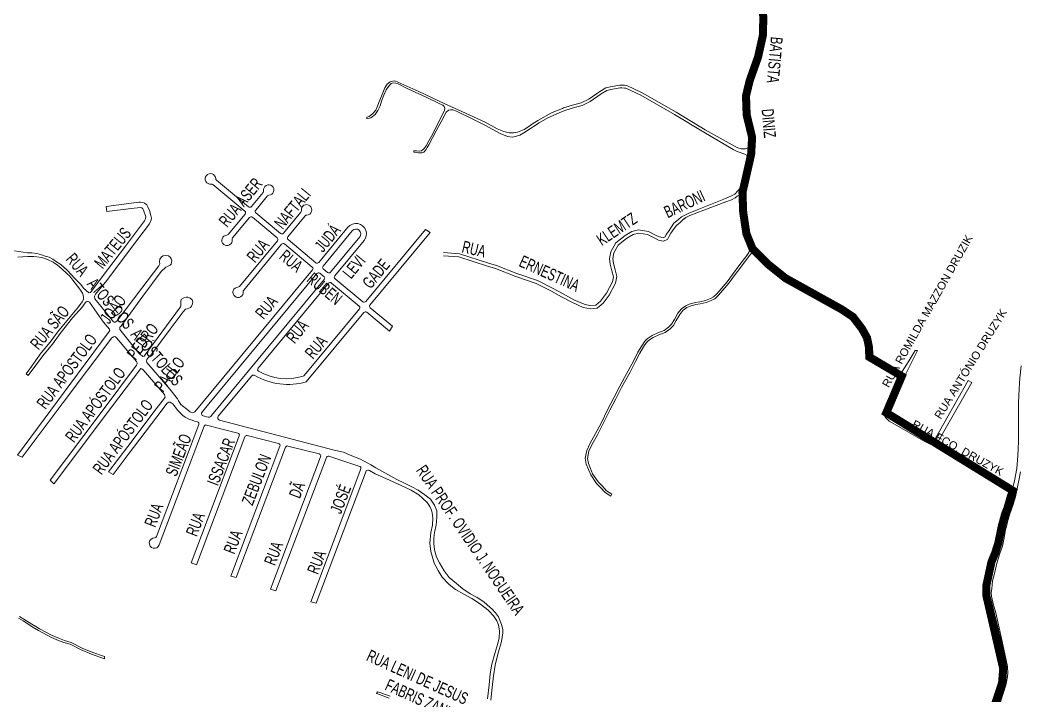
# Model space of a CAD drawing. Header units: millimetres. Extents: x 617885 to 663705, y 7172943 to 7234736.
# Drawn here: x 644247 to 645492, y 7180587 to 7181429 of the extents above; entities that cross this region are included whole.
import ezdxf

# ---------------------------------------------------------------- set-up
doc = ezdxf.new("R2010")
doc.units = ezdxf.units.MM
doc.layers.add('BAIRROS', color=12, linetype='Continuous')
doc.layers.add('TOP_VIAS 10.000', color=7, linetype='Continuous', lineweight=9)
doc.layers.add('VIAS', color=7, linetype='Continuous', lineweight=5)
doc.styles.add('LDUP', font='LDUP.SHX')

msp = doc.modelspace()

# ---------------------------------------------------------------- linework, layer by layer
at = {"layer": 'BAIRROS', "lineweight": 40, "ltscale": 0.3, "const_width": 10}
for points in [[(645451.6, 7180548.2), (645466.7, 7180591.3), (645470.1, 7180603.3), (645471.6, 7180621.1), (645467.3, 7180643.5), (645460.5, 7180671.9), (645450.7, 7180711.7), (645450.4, 7180724), (645456.9, 7180754), (645461.5, 7180765.1), (645465.4, 7180777.4), (645469.9, 7180799.1), (645473.9, 7180813.7), (645476.9, 7180821.2), (645481, 7180835.5), (645483.7, 7180842.7), (645326, 7180939.8), (645345.3, 7180985.3), (645304.7, 7181009.3), (645304.6, 7181020.7), (645302, 7181033), (645295.6, 7181044.6), (645284.4, 7181059.2), (645270.4, 7181068.5), (645200.2, 7181107.5), (645178.2, 7181125.1), (645159.3, 7181144.2), (645151.8, 7181162.7), (645147.8, 7181189.4), (645146.9, 7181214), (645157.7, 7181261.5), (645158.9, 7181282.7), (645152.1, 7181310.7), (645151.3, 7181334.2), (645155.8, 7181353), (645166.4, 7181382.9), (645172.3, 7181409.6), (645172.9, 7181432.2), (645163.4, 7181507.4)], [(645163.4, 7181507.4), (645172.9, 7181432.2), (645172.3, 7181409.6), (645166.4, 7181382.9), (645155.8, 7181353), (645151.3, 7181334.2), (645152.1, 7181310.7), (645158.9, 7181282.7), (645157.7, 7181261.5), (645146.9, 7181214), (645147.8, 7181189.4), (645151.8, 7181162.7), (645159.3, 7181144.2), (645178.2, 7181125.1), (645200.2, 7181107.5), (645270.4, 7181068.5), (645284.4, 7181059.2), (645295.6, 7181044.6), (645302, 7181033), (645304.6, 7181020.7), (645304.7, 7181009.3), (645345.3, 7180985.3), (645326, 7180939.8), (645483.7, 7180842.7), (645481, 7180835.5), (645476.9, 7180821.2), (645473.9, 7180813.7), (645469.9, 7180799.1), (645465.4, 7180777.4), (645461.5, 7180765.1), (645456.9, 7180754), (645450.4, 7180724), (645450.7, 7180711.7), (645471.6, 7180621.1), (645470.1, 7180603.3), (645451.2, 7180546.9)]]:
    msp.add_lwpolyline(points, dxfattribs=at)
at = {"layer": 'VIAS', "color": 253, "ltscale": 0.3}
for p, q in [((644624.7, 7181122.4), (644661.1, 7181166.2)), ((644670.3, 7181158.6), (644633.9, 7181114.7)), ((644630.4, 7181114.4), (644625, 7181118.9))]:
    msp.add_line(p, q, dxfattribs=at)
for points in [[(645171.4, 7181432.5), (645171.2, 7181415.4), (645170.7, 7181410.5), (645168.1, 7181399.2), (645163.9, 7181383.8), (645158.4, 7181370.2), (645154.3, 7181356.3), (645150.6, 7181342.5), (645149.2, 7181333.8), (645148.7, 7181323.8), (645149.6, 7181311.9), (645151.6, 7181302.9), (645153.7, 7181293.5), (645155.5, 7181285.6), (645156.6, 7181278.1), (645156.1, 7181273.7), (645153.8, 7181270), (645150.6, 7181268.3), (645146, 7181268.5), (645145.4, 7181268.5), (645141.1, 7181269.7), (645137.6, 7181271.2), (645100.5, 7181292), (645064.2, 7181313.9), (645021.9, 7181338), (645002.8, 7181347.2), (645000, 7181347.5), (644997.1, 7181347.7), (644994.2, 7181347.8), (644982.3, 7181345.6), (644976.8, 7181344.2), (644969.2, 7181339.9), (644955.6, 7181330.3), (644946.2, 7181325.8), (644938.1, 7181323.5), (644924.1, 7181319.4), (644922.7, 7181318.4), (644910.1, 7181313.6), (644892.3, 7181303.8), (644883, 7181297.7), (644882.2, 7181297.2), (644874.9, 7181292.3), (644866.9, 7181289.3), (644861.8, 7181288.1), (644856.3, 7181288.3), (644849.7, 7181289.8), (644841.5, 7181293.2), (644826.6, 7181301.7), (644811.8, 7181308.1), (644792.9, 7181317), (644776.3, 7181324.3), (644743.8, 7181339.7), (644714.1, 7181353), (644711.7, 7181352.8), (644708.1, 7181351.6), (644704.4, 7181349), (644701.7, 7181344.4), (644697.3, 7181334.1), (644694.3, 7181326), (644692.5, 7181321.6), (644690.2, 7181316.6), (644686.6, 7181312.3), (644682.2, 7181308.5), (644679.2, 7181307.6), (644679.4, 7181305.9), (644684.3, 7181307), (644689.4, 7181311.3), (644692.8, 7181316.1), (644695.7, 7181321.9), (644697.4, 7181327.9), (644700.4, 7181335), (644703.3, 7181341.7), (644706.2, 7181346), (644709.7, 7181349.8), (644712.4, 7181350.6), (644715.4, 7181350.2), (644718.2, 7181349.2), (644729.6, 7181343.5), (644753.8, 7181332.2), (644768.6, 7181325.3), (644773.7, 7181322.8), (644775.6, 7181321.2), (644776.4, 7181319), (644776.1, 7181316.1), (644775.6, 7181315.2), (644765.8, 7181296.4), (644761.4, 7181287), (644756.3, 7181278.2), (644753, 7181272.2), (644750.7, 7181268.8), (644747.4, 7181265.9), (644744.9, 7181265.3), (644740.9, 7181265.7), (644737.8, 7181265.8), (644737.8, 7181264.1), (644743.7, 7181263.3), (644747.7, 7181263.3), (644750.2, 7181264.3), (644752.9, 7181267.5), (644754.4, 7181270.1), (644756.4, 7181273.5), (644765.7, 7181290.6), (644772.4, 7181303.8), (644777.9, 7181313.9), (644780.8, 7181316.3), (644783.3, 7181317.1), (644786.4, 7181316.9), (644790.7, 7181315.2), (644809.6, 7181306), (644826, 7181297.9), (644845.2, 7181287.6), (644854.5, 7181283.7), (644860.5, 7181283), (644865.7, 7181284.2), (644869.8, 7181285.5), (644874.6, 7181288.3), (644882.8, 7181293.5), (644886.8, 7181296.2), (644893.9, 7181300.8), (644904.7, 7181306.9), (644918.7, 7181313.1), (644925.7, 7181316.2), (644939.1, 7181320.2), (644947.4, 7181322.5), (644957.4, 7181327.3), (644971, 7181337), (644978.1, 7181341), (644983.1, 7181342.2), (644994.5, 7181344.3), (644996.9, 7181344.2), (645000, 7181344), (645001.8, 7181343.8), (645020.3, 7181335), (645062.4, 7181310.9), (645098.8, 7181289), (645135.4, 7181267.5), (645139.5, 7181265.4), (645147.3, 7181262.6), (645149.7, 7181261.7), (645151.5, 7181260.8), (645152.6, 7181258.6), (645153, 7181255.8), (645152.9, 7181252.4), (645151.7, 7181245.7), (645149.6, 7181235.4), (645146.3, 7181224.4), (645143.9, 7181219.3), (645141.3, 7181216.1), (645137.2, 7181212), (645134.1, 7181210.2), (645129.6, 7181208), (645123.9, 7181205.7), (645115.5, 7181202.3), (645105.1, 7181198.4), (645090.7, 7181192.6), (645079.2, 7181187.7), (645070.9, 7181183.6)], [(644774.5, 7181135.2), (644793.6, 7181133.9), (644829.5, 7181122.3), (644839.2, 7181119.5), (644864.6, 7181109.4), (644890.1, 7181100.7), (644908.4, 7181091.4), (644921.6, 7181084.3), (644935.4, 7181076.9), (644948.7, 7181071), (644957.6, 7181069), (644965.9, 7181069.8), (644973.3, 7181076.2), (644980.8, 7181086.3), (644988.8, 7181101.3), (644990.5, 7181109.4), (644988.2, 7181117.6), (644986.3, 7181125.4), (644985.6, 7181131.9), (644986.8, 7181138.8), (644992.2, 7181148.6), (645002.9, 7181157.1), (645010.8, 7181161.6), (645017.8, 7181163.4), (645028.6, 7181161.6), (645038.6, 7181156.6), (645042.3, 7181154.8), (645048.3, 7181153.5), (645053.5, 7181155.4), (645055.5, 7181159.7), (645057.9, 7181163.3), (645061.7, 7181169.2), (645064.6, 7181173.1), (645069.7, 7181177.2), (645073.5, 7181180.6), (645076.2, 7181182.9), (645081.4, 7181185.2), (645098.7, 7181191.8), (645126.2, 7181202.3), (645133.2, 7181204.7), (645137.6, 7181207.4), (645140.3, 7181209.3), (645141.9, 7181210.1), (645143.3, 7181210.2), (645144.3, 7181209.1), (645144.7, 7181205.7), (645145.5, 7181193.7), (645146.6, 7181181.3), (645148.7, 7181169), (645151.3, 7181157.3), (645153.4, 7181150.8), (645155.3, 7181146.7), (645155.9, 7181144.8), (645155.8, 7181142), (645155, 7181139.1), (645152.4, 7181135.5), (645142.5, 7181122.6), (645134.3, 7181111.9), (645127.9, 7181102.7), (645122.9, 7181097.1), (645118, 7181091.1), (645114.7, 7181087.6), (645110.7, 7181084.1), (645106.9, 7181081.9), (645100.9, 7181079.6), (645093.7, 7181078), (645088.3, 7181077.1), (645080.7, 7181075), (645076.2, 7181073), (645070.8, 7181069), (645066.5, 7181063.9), (645062.1, 7181055.8), (645058.7, 7181050.2), (645055, 7181046.4), (645049.2, 7181042.3), (645041.7, 7181039.2), (645034.6, 7181035.9), (645028.2, 7181031.9), (645025.3, 7181028.8), (645021.5, 7181023.1)], [(644774.8, 7181139.2), (644794.4, 7181137.8), (644830.7, 7181126.1), (644840.5, 7181123.3), (644866, 7181113.1), (644891.7, 7181104.4), (644910.2, 7181095), (644923.5, 7181087.9), (644937.1, 7181080.5), (644950, 7181074.8), (644957.9, 7181073), (644964.2, 7181073.6), (644970.3, 7181078.9), (644977.5, 7181088.5), (644985, 7181102.7), (644986.4, 7181109.2), (644984.4, 7181116.6), (644982.3, 7181124.7), (644981.5, 7181132), (644983, 7181140.2), (644989.1, 7181151.2), (645000.7, 7181160.4), (645009.2, 7181165.3), (645017.6, 7181167.5), (645029.8, 7181165.5), (645040.4, 7181160.2), (645043.7, 7181158.6), (645048, 7181157.6), (645050.6, 7181158.6), (645052, 7181161.6), (645054.6, 7181165.5), (645058.4, 7181171.4), (645061.6, 7181175.9), (645067.1, 7181180.3), (645070.9, 7181183.6)], [(645073.8, 7181180.9), (645076.2, 7181182.9)], [(644403.3, 7181180.2), (644402.4, 7181178.6), (644378.7, 7181147.3), (644349.6, 7181109.2), (644335, 7181089.6), (644333.1, 7181089.1), (644326.5, 7181095), (644322.9, 7181099.6), (644316.2, 7181106.5), (644305.9, 7181117.4), (644298.1, 7181124.4), (644293, 7181127.7), (644288.1, 7181130.8), (644283.6, 7181133.3), (644278.8, 7181134.9), (644274.1, 7181136.5), (644268.2, 7181138.1), (644261.9, 7181138.8), (644256.6, 7181139), (644240.5, 7181141.5)], [(644793.6, 7181133.9), (644829.5, 7181122.3)], [(644794.4, 7181137.8), (644830.7, 7181126.1)], [(645130, 7181101.1), (645136.5, 7181110.3), (645144.7, 7181121), (645154.5, 7181133.8), (645156.1, 7181136.1), (645158.5, 7181139), (645159.9, 7181140.4), (645162.3, 7181138.4), (645170.1, 7181130), (645184.8, 7181117.6), (645200.3, 7181106), (645218.4, 7181095.3), (645235.8, 7181085.1), (645252.4, 7181076.2), (645262.9, 7181070.4), (645272.7, 7181065.1), (645278.7, 7181060.6), (645285.5, 7181054.6), (645290.2, 7181048.9), (645294.5, 7181042.7), (645297.5, 7181037.3), (645300.4, 7181030.2), (645301.7, 7181024.2), (645302.1, 7181013.6), (645302.4, 7181009.3), (645303.2, 7181007.3), (645304.5, 7181006.2), (645306.7, 7181005.3), (645313.6, 7181001.6), (645331.3, 7180991.1), (645339.1, 7180986), (645340.8, 7180982.7), (645340.1, 7180978.9), (645338.8, 7180974.8), (645335.3, 7180968.4), (645330.9, 7180960.8), (645326.4, 7180952.3), (645325, 7180948.8), (645324, 7180945.7), (645323.1, 7180943.4), (645322.6, 7180940.4), (645323.5, 7180936.6), (645325.6, 7180933.6), (645329.7, 7180929.4), (645336.1, 7180925.5), (645372.3, 7180904.8), (645399.4, 7180891.1), (645432.2, 7180872.4), (645460.8, 7180852.6), (645470.6, 7180847.9), (645475.3, 7180844.5), (645477.9, 7180841.6), (645480.1, 7180838.1), (645481.1, 7180836.1), (645476.9, 7180821.2), (645473.9, 7180813.7), (645469.9, 7180799.1), (645468.1, 7180790.5), (645465.4, 7180777.4), (645461.5, 7180765.1), (645456.9, 7180754), (645452.9, 7180742.2), (645451.3, 7180734.3), (645450.5, 7180729.4), (645450.2, 7180719.6), (645450.7, 7180711.7), (645451, 7180709.5)], [(644981.8, 7180943), (644989.4, 7180957.2), (644996.4, 7180971.4), (645000, 7180978), (645006.9, 7180990.5), (645013.9, 7181003.6), (645019.2, 7181013.9), (645023.8, 7181021.7), (645027.4, 7181027.1), (645029.9, 7181029.7), (645035.9, 7181033.5), (645042.7, 7181036.7), (645050.5, 7181039.9), (645056.8, 7181044.3), (645060.9, 7181048.5), (645064.4, 7181054.5), (645068.8, 7181062.3), (645072.7, 7181067), (645077.6, 7181070.7), (645081.7, 7181072.5), (645088.9, 7181074.4), (645094.2, 7181075.3), (645101.7, 7181077), (645108.1, 7181079.5), (645112.3, 7181081.8), (645116.6, 7181085.6), (645120.1, 7181089.3), (645125, 7181095.3), (645130, 7181101.1)], [(645021.5, 7181023.1), (645016.8, 7181015.2), (645011.5, 7181004.8), (645004.5, 7180991.8), (645000, 7180983.6), (644994, 7180972.7), (644986.9, 7180958.4), (644979.4, 7180944.2), (644970.4, 7180926.2), (644963.8, 7180913.8), (644957, 7180901.1), (644953, 7180892.7), (644951.1, 7180883.1), (644952.3, 7180875.9), (644955, 7180869.1), (644957.9, 7180862.4), (644965.3, 7180851.9), (644970.3, 7180846.9), (644975.9, 7180840.6), (644982.9, 7180836.1), (644984.4, 7180838.4), (644977.7, 7180842.7), (644972.2, 7180848.7), (644967.4, 7180853.6), (644960.3, 7180863.7), (644957.5, 7180870.2), (644955, 7180876.6), (644953.8, 7180883), (644955.6, 7180891.9), (644959.4, 7180899.9), (644966.2, 7180912.5), (644972.8, 7180924.9), (644981.8, 7180943)], [(645451, 7180709.5), (645452, 7180704), (645455.7, 7180689), (645460.5, 7180671.9), (645467.3, 7180643.4), (645469.8, 7180625.3), (645469.8, 7180614.4), (645467.1, 7180602.9), (645460.3, 7180580.9)]]:
    msp.add_lwpolyline(points, dxfattribs=at)
at = {"layer": 'VIAS', "color": 253, "flags": 128}
for points in [[(645432.4, 7180977.4), (645428, 7180979.9), (645385.2, 7180904.6), (645367.2, 7180914.5), (645337.9, 7180931.3), (645331.4, 7180937.6), (645330.9, 7180940.8), (645331.5, 7180943.9), (645335, 7180951.7), (645339, 7180963), (645346.6, 7180980.8), (645358.6, 7181004.9), (645365, 7181017.2), (645362, 7181017.5), (645354.4, 7181004.8), (645345.9, 7180991), (645344.2, 7180989.8), (645342, 7180989.8), (645339.7, 7180990.8), (645337.3, 7180992.1), (645306.6, 7181010.7), (645306.2, 7181018.9), (645305.3, 7181028.3), (645302, 7181037.4), (645296.3, 7181047.5), (645290.6, 7181055.1), (645283.6, 7181062.6), (645275, 7181068.7), (645267, 7181073.5), (645253.6, 7181080.5), (645233.9, 7181092), (645211.6, 7181103.9), (645194, 7181115.9), (645180.7, 7181127.7), (645170.6, 7181136), (645161.7, 7181145.9), (645157.4, 7181152), (645154.9, 7181158.3), (645153.1, 7181166.2), (645151.4, 7181176.3), (645150.2, 7181184.8), (645149.3, 7181192.6), (645148.8, 7181201.8), (645149.2, 7181207.9), (645150.2, 7181215.9), (645151.3, 7181222.4), (645154.8, 7181239.6), (645159, 7181257.5), (645160.4, 7181266.5), (645161.1, 7181273.3), (645161.3, 7181278.8), (645160.2, 7181286.4), (645158.4, 7181294.6), (645156.2, 7181303.9), (645154.3, 7181312.6), (645153.5, 7181323.8), (645153.9, 7181333.3), (645155.2, 7181341.5), (645158.9, 7181355), (645162.9, 7181368.6), (645168.4, 7181382.3), (645172.7, 7181398.2), (645173.8, 7181404.6), (645174.2, 7181407.7), (645174.9, 7181416.2), (645175.1, 7181423.2), (645175, 7181428.1), (645174.4, 7181438.6)], [(644351.5, 7181052.7), (644340.6, 7181068)], [(645493.8, 7180998.4), (645492.2, 7180982.8), (645491.4, 7180969.4), (645490.6, 7180952.3), (645490.6, 7180927.3), (645490.6, 7180904.2), (645489.9, 7180886.3), (645488.4, 7180870.3), (645485.7, 7180855.1), (645484.1, 7180847.9), (645478.7, 7180849.8), (645474, 7180852.3), (645465.8, 7180857.7), (645457.5, 7180862.6), (645428.6, 7180880), (645389.5, 7180902.1), (645432.4, 7180977.4)], [(645493, 7180866.4), (645491.4, 7180857.5), (645489.3, 7180847.4), (645486.8, 7180835.2), (645483.5, 7180824.3), (645479.7, 7180813.8), (645476.7, 7180804), (645475.9, 7180800), (645474.6, 7180794.1), (645472.4, 7180782), (645470.5, 7180773.8), (645467.5, 7180764.5), (645463.6, 7180752.4), (645460.9, 7180739.6), (645458.2, 7180730.4), (645457.2, 7180720.6), (645456.6, 7180716.2), (645457.1, 7180710.6), (645457.4, 7180709.6), (645459.1, 7180702.1), (645462.4, 7180690.7), (645466.7, 7180672.1), (645472.4, 7180645.4), (645476.7, 7180623.7), (645477.4, 7180615.1), (645476.4, 7180609), (645474.9, 7180600.7), (645471.7, 7180590.1), (645465.4, 7180570.8)], [(644246.7, 7180686), (644252.3, 7180682.8), (644262.2, 7180676.5), (644267.2, 7180673.5), (644271.6, 7180670.9), (644287.5, 7180662.4), (644296.5, 7180658.6), (644302.9, 7180656.4), (644311.2, 7180653.8), (644324.9, 7180646.7), (644338, 7180641.3), (644352.4, 7180636.2), (644352.5, 7180633.4), (644336.4, 7180639.2), (644322.7, 7180645.1), (644310, 7180651.5), (644301.8, 7180653.9), (644295.3, 7180656.3), (644286.4, 7180660.2), (644270.4, 7180668.7), (644262.6, 7180673.3), (644260.9, 7180674.4), (644251.1, 7180680.7), (644245.4, 7180683.9)], [(644707, 7180584.6), (644691.8, 7180590.1), (644691.3, 7180590.2), (644692.4, 7180592.5), (644695.4, 7180591.7), (644708.3, 7180587)]]:
    msp.add_lwpolyline(points, dxfattribs=at)
at = {"layer": 'VIAS', "color": 253, "ltscale": 0.3}
for points in [[(644833.4, 7180581.9), (644835.4, 7180597.7), (644836.8, 7180612.3), (644838.8, 7180625.7), (644842.3, 7180639.3), (644847, 7180655.1), (644848.5, 7180666), (644848.4, 7180669.9), (644846.8, 7180676.3), (644843.2, 7180685.7), (644839.3, 7180690.9), (644834.9, 7180695.6), (644832.9, 7180697.3), (644824.9, 7180704.4), (644816.4, 7180709.8), (644808, 7180714.5), (644798.9, 7180720.7), (644790.7, 7180727.1), (644781.8, 7180734.5), (644775.5, 7180742.8), (644769.5, 7180753.1), (644766.1, 7180760.2), (644763.6, 7180769.1), (644762.7, 7180777.1), (644762.7, 7180784.2), (644763.6, 7180790.7), (644765.4, 7180799.7), (644765.4, 7180800), (644766.4, 7180809.7), (644766.4, 7180817.8), (644763.5, 7180824.8), (644758.3, 7180832.2), (644751.6, 7180837.5), (644743, 7180843.5), (644735.1, 7180847.7), (644726.3, 7180852.3), (644716.6, 7180856.7), (644690.5, 7180871.4), (644684.1, 7180875), (644671.5, 7180882.2), (644658.4, 7180887), (644650.1, 7180890.6), (644640.3, 7180892.8), (644495.8, 7180930.7, -0.55081), (644494.2, 7180935.5), (644536.1, 7180985.9, -0.405547), (644539.6, 7180986.2, 0.202248), (644603.7, 7180978.1), (644675.5, 7181064.6, -0.414214), (644679, 7181064.9), (644707.4, 7181041.3), (644711, 7181047.4), (644683.5, 7181070.3, -0.414214), (644683.1, 7181073.8), (644758.2, 7181164.3), (644752.3, 7181168.1), (644677.8, 7181078.3, -0.414214), (644674.2, 7181078), (644639.6, 7181106.7, -0.414214), (644639.3, 7181110.2), (644675.7, 7181154.1, 1), (644655.7, 7181170.7), (644619.3, 7181126.9, -0.414214), (644615.8, 7181126.5), (644581.1, 7181155.3, -0.414214), (644580.8, 7181158.8), (644602.5, 7181185, -0.213422), (644604.4, 7181185.9, 2.618034), (644597.7, 7181191.4, -0.213422), (644597.1, 7181189.4), (644575.4, 7181163.3, -0.414214), (644571.9, 7181162.9), (644541.1, 7181188.5, -0.414214), (644540.8, 7181192), (644555.5, 7181209.7, -0.213422), (644557.3, 7181210.6, 2.618034), (644550.7, 7181216.1, -0.213422), (644550.1, 7181214.2), (644535.4, 7181196.5, -0.414214), (644531.9, 7181196.1), (644491.9, 7181229.4, -0.213422), (644491, 7181231.2, 2.618034), (644485.4, 7181224.5, -0.213422), (644487.4, 7181224), (644527.4, 7181190.8, -0.414214), (644527.7, 7181187.2), (644506.7, 7181161.9, -0.213422), (644504.8, 7181160.9, 2.618034), (644511.5, 7181155.4, -0.213422), (644512.1, 7181157.4), (644533.1, 7181182.8, -0.414214), (644536.7, 7181183.1), (644567.4, 7181157.5, -0.414214), (644567.8, 7181154), (644520.5, 7181097.1, -0.213422), (644518.7, 7181096.2, 2.618034), (644525.3, 7181090.7, -0.213422), (644525.9, 7181092.6), (644573.1, 7181149.6, -0.414214), (644576.7, 7181149.9), (644611.3, 7181121.1, -0.414214), (644611.6, 7181117.6)], [(644465, 7180941, -0.328852), (644461.5, 7180940.1, -0.188446), (644457, 7180942.5), (644447.5, 7180950), (644444.5, 7180954.8), (644443.5, 7180957), (644434, 7180969), (644405.2, 7181002.4), (644404.7, 7181004.6), (644405.3, 7181006.2), (644406.6, 7181007.7), (644410.2, 7181011.5), (644434.4, 7181044), (644450.7, 7181065.3), (644453.4, 7181068.6), (644455.4, 7181069.3), (644457.5, 7181069.8), (644459.6, 7181071), (644461, 7181072.6), (644462.2, 7181075.4), (644462.4, 7181077.9), (644461.7, 7181080.2), (644459.3, 7181082.3), (644456.2, 7181083.5), (644454.1, 7181083.7), (644451.3, 7181082.9), (644448.4, 7181081.1), (644447.5, 7181079), (644447.6, 7181074.5), (644447.7, 7181072.7), (644447, 7181071.6), (644401.8, 7181010.1), (644400.4, 7181009.9), (644399, 7181010.9), (644397.4, 7181012.1), (644395.1, 7181014.3), (644371.7, 7181043.6), (644371.7, 7181044), (644371.7, 7181046.3), (644372.7, 7181047.2), (644375.1, 7181050), (644400.4, 7181085.1), (644423.1, 7181115.8), (644429.1, 7181121.2), (644431.1, 7181121.7), (644434.3, 7181123.5), (644435.4, 7181124.8), (644436.2, 7181128.8), (644435.6, 7181131.5), (644434.4, 7181133.5), (644432.1, 7181135.2), (644428, 7181135.7), (644425.7, 7181135.2), (644423.6, 7181133.8), (644421.4, 7181131.1), (644421, 7181127.6), (644421.3, 7181125.1), (644420.2, 7181122.9), (644398.9, 7181095), (644367.8, 7181053.7), (644365.8, 7181052.6), (644364.4, 7181052.5), (644363.4, 7181053.4), (644362.1, 7181055.1), (644348, 7181072.3), (644342.6, 7181079.1), (644340.6, 7181081.5), (644340.3, 7181085.1), (644341.5, 7181087.4), (644349.2, 7181096.8), (644353.8, 7181102.2), (644355.5, 7181104.5), (644368.6, 7181122.2), (644394.1, 7181155.7), (644408.7, 7181174.9), (644410.8, 7181180.1), (644410.9, 7181181.9), (644410.4, 7181185.5), (644408.7, 7181191.4), (644406.7, 7181196), (644405.3, 7181198.5), (644402.5, 7181200.6), (644400.3, 7181201.6), (644397.6, 7181202), (644395.4, 7181201.9), (644354.7, 7181196.4), (644355.3, 7181190.3), (644385.9, 7181194.1), (644397.2, 7181195.2), (644398.9, 7181194.8), (644400.4, 7181193.7), (644401.2, 7181192.1), (644403.9, 7181183.5), (644403.8, 7181181.8), (644403.3, 7181180.2)], [(644465, 7180941), (644611.6, 7181117.6, 0.414214)], [(644465, 7180941), (644611.6, 7181117.6, 0.414214)], [(644611.6, 7181117.6), (644465, 7180941, -0.328852)], [(644625.9, 7181109), (644620.5, 7181113.5, 0.414214), (644617, 7181113.1), (644482.4, 7180950.9), (644473.4, 7180939.7, 0.414214), (644475.4, 7180936), (644481.8, 7180934.2, 0.296178), (644484.9, 7180935.2), (644485.8, 7180936.3), (644626.2, 7181105.5)]]:
    msp.add_lwpolyline(points, format="xyb", dxfattribs=at)
at = {"layer": 'VIAS', "color": 253, "flags": 128}
for points in [[(644417.3, 7180785.6), (644470, 7180925.1, 0.43977), (644468.4, 7180928.4), (644464.7, 7180929.5, -0.083754), (644452.9, 7180934.5, -0.069378), (644443.4, 7180943.2), (644438, 7180950.6), (644434.2, 7180953.1), (644432.7, 7180953.1), (644430.6, 7180951.8), (644417.9, 7180934.7), (644382.2, 7180887.8), (644363.4, 7180862.8), (644357.7, 7180866.1), (644381.6, 7180897.7), (644417.1, 7180944.7), (644427.3, 7180957.8), (644427.9, 7180959.3), (644427.7, 7180960.7), (644427.1, 7180962.4), (644400.8, 7180993.1), (644399.2, 7180994.5), (644397.8, 7180994.9), (644352.3, 7180934.6), (644290.3, 7180852), (644289.4, 7180851.4), (644284.9, 7180856), (644347, 7180938.6), (644392.5, 7180999), (644393.1, 7181000.7), (644393.4, 7181001.9), (644392.3, 7181003.8), (644367.5, 7181033.2), (644366.8, 7181034.1), (644365.3, 7181034.8), (644363.7, 7181034.4), (644361.6, 7181033), (644301.2, 7180952.6), (644249.9, 7180884.7), (644244.2, 7180887.1), (644318.9, 7180987.7), (644358.5, 7181040.8), (644359.1, 7181042.3), (644358.9, 7181043.8), (644351.5, 7181052.7), (644333.8, 7181077.5), (644332.1, 7181078.3), (644331, 7181078.4), (644329.9, 7181078), (644328.6, 7181076.8), (644325.1, 7181071.7), (644312.9, 7181057.8), (644297.3, 7181038.4), (644287.7, 7181025.3), (644275.8, 7181010.8), (644257.5, 7180986.3), (644255.2, 7180988.1), (644259.5, 7180994.3), (644273.9, 7181014.4), (644285.1, 7181027.5), (644294, 7181040), (644305.7, 7181054.3), (644320.2, 7181071.7), (644324.9, 7181077.7), (644326.3, 7181080.9), (644326.6, 7181083.4), (644326.2, 7181086.1), (644325.2, 7181088.5), (644321.7, 7181093.6), (644313.2, 7181104.8), (644309.3, 7181109.7), (644305.7, 7181113.3), (644299.4, 7181119.1), (644294.2, 7181123.5), (644288.5, 7181127.3), (644281.6, 7181130.6), (644274.4, 7181133), (644268.5, 7181134), (644264.1, 7181134.3), (644257.3, 7181134.2), (644250.5, 7181133.8), (644244.8, 7181133.4)], [(644829.5, 7180583.7), (644831.4, 7180601.1), (644832.9, 7180614.9), (644834.8, 7180627), (644838.5, 7180639.9), (644842.4, 7180652.4), (644844, 7180659.4), (644844.4, 7180667.9), (644843.1, 7180675.6), (644841.2, 7180680.6), (644836.9, 7180686.9), (644831.4, 7180692.8), (644827.4, 7180696.4), (644826.6, 7180697.1), (644820.6, 7180701.5), (644810, 7180708.4), (644800.1, 7180713.8), (644789.8, 7180719.9), (644781.7, 7180726.1), (644773, 7180735.1), (644767.9, 7180743.5), (644763.2, 7180752.4), (644758.8, 7180767.1), (644757.8, 7180777.5), (644759, 7180790.9), (644760.8, 7180800), (644761, 7180800.6), (644761.3, 7180808.4), (644760.7, 7180815), (644759.9, 7180818.6), (644757.7, 7180823.2), (644754.3, 7180828.2), (644748.6, 7180833.6), (644743.8, 7180837.7), (644734.6, 7180843.5), (644722.1, 7180849.4), (644703, 7180858.1), (644689.5, 7180863.8), (644682.7, 7180868), (644681.2, 7180868.4), (644680.4, 7180868.5), (644679.3, 7180868.1), (644678.5, 7180867.4), (644677.5, 7180865), (644616.1, 7180702.7), (644609.3, 7180704.6), (644670.6, 7180866.7), (644671.9, 7180870.3), (644671.9, 7180870.7), (644671.9, 7180871.2), (644671.8, 7180871.6), (644671.6, 7180872), (644671.2, 7180872.4), (644670.9, 7180872.7), (644670.6, 7180872.9), (644631.8, 7180885.7, 0.382193), (644628.8, 7180884.2), (644566, 7180718.1), (644559.3, 7180720), (644621.7, 7180885.1, 0.446976), (644620, 7180888.5), (644581, 7180898.4, 0.382193), (644578.1, 7180896.9), (644516.7, 7180734.6), (644509.9, 7180736.5), (644571, 7180898.1, 0.446901), (644569.3, 7180901.4), (644530.3, 7180911.5, 0.382264), (644527.4, 7180909.9), (644467.1, 7180750.4), (644460.5, 7180752.9), (644520.4, 7180911.1, 0.446901), (644518.6, 7180914.5), (644479.7, 7180924.5, 0.382264), (644476.7, 7180922.9), (644420.8, 7180775.2, -1.931852), (644414.9, 7180784, 0.317837), (644417.3, 7180785.6)]]:
    msp.add_lwpolyline(points, format="xyb", dxfattribs=at)
at = {"layer": 'VIAS', "color": 253, "ltscale": 0.3}
msp.add_lwpolyline([(644670.1, 7181069.1, 0.414214), (644669.8, 7181072.6), (644635.1, 7181101.3, 0.414214), (644631.6, 7181101), (644543.8, 7180995.2, 0.466492), (644544.5, 7180991.4, 0.206111), (644600, 7180985.3, 0.146688), (644601.2, 7180986)], format="xyb", close=True, dxfattribs=at)
for centre, radius, start, end in [((644665.7, 7181162.4), 6, 320.3029, 140.3029), ((644626.6, 7181120.8), 2.5, 140.3029, 230.3029), ((644624.3, 7181107.1), 2.5, 320.3029, 50.3029), ((644632, 7181116.3), 2.5, 230.3029, 320.3029)]:
    msp.add_arc(centre, radius, start, end, dxfattribs=at)

# ---------------------------------------------------------------- texts
at = {"layer": 'TOP_VIAS 10.000', "color": 251, "style": 'LDUP'}
for s, height, rotation, width, p in [('BATISTA', 15, 264.8667, 0.69, (645182.3, 7181408.3)), ('DINIZ', 15, 274.9694, 0.69, (645170.7, 7181317.5)), ('RUA ASER', 15, 50.5217, 0.69, (644505.2, 7181169.7)), ('NAFTALI', 15, 50.5217, 0.69, (644574.3, 7181167.3)), ('BARONI', 15, 25.0678, 0.69, (645053.8, 7181181.8)), ('KLEMTZ', 15, 33.706, 0.69, (644971.8, 7181147.1)), ('MATEUS', 15, 50.5217, 0.69, (644350.2, 7181118)), ('JUDÁ', 15, 50.5217, 0.69, (644624.6, 7181138.5)), ('RUA ROMILDA MAZZON DRUZIK', 10, 60.7124, 1.04, (645328.9, 7180970.3)), ('RUA', 15, 50.5217, 0.69, (644540, 7181125.5)), ('RUA', 15, 346.9007, 0.69, (644796.6, 7181139.6)), ('RUA   ATOS  DOS  APÓSTOLOS', 15, 310.7284, 0.69, (644303.5, 7181130.4)), ('RUA    RUBEN', 15, 320.1856, 0.69, (644569, 7181132.5)), ('LEVI', 15, 50.5217, 0.69, (644659.5, 7181105.4)), ('ERNESTINA', 15, 335.7488, 0.69, (644867.5, 7181122.7)), ('GADE', 15, 50.5217, 0.69, (644684, 7181093)), ('RUA APÓSTOLO      JOÃO', 15, 53.2875, 0.69, (644279, 7180943.2)), ('RUA ', 15, 50.5217, 0.69, (644550.7, 7181055.1)), ('RUA SÃO', 15, 50.5217, 0.69, (644270.4, 7181017.1)), ('RUA ANTÓNIO DRUZYK', 10, 58.2542, 1.04, (645393.7, 7180931)), ('RUA APÓSTOLO     PEDRO', 15, 53.2875, 0.69, (644314.6, 7180901.6)), ('RUA', 15, 50.5217, 0.69, (644589.2, 7181024.9)), ('RUA', 15, 50.5217, 0.69, (644612.4, 7181005.5)), ('RUA APÓSTOLO     PAULO', 15, 53.2875, 0.69, (644348.8, 7180861.6)), ('RUA FCO. DRUZYK', 10, 331.0201, 1.04, (645356.8, 7180922.6)), ('SIMEÃO', 15, 68.8455, 0.69, (644442, 7180859.4)), ('ISSACAR', 15, 68.8455, 0.69, (644493.7, 7180847.8)), ('ZEBULON', 15, 68.8455, 0.69, (644536.9, 7180823.4)), ('RUA PROF. OVIDIO J. NOGUEIRA', 15, 304.393, 0.69, (644739.9, 7180868)), ('DÃ', 15, 68.8455, 0.69, (644595.7, 7180832.1)), ('JOSÉ', 15, 68.8455, 0.69, (644647, 7180812.9)), ('RUA ', 15, 68.8455, 0.69, (644415.7, 7180796.2)), ('RUA ', 15, 68.8455, 0.69, (644467.4, 7180784.7)), ('RUA ', 15, 68.8455, 0.69, (644514.3, 7180762.8)), ('RUA ', 15, 68.8455, 0.69, (644564.8, 7180748.5)), ('RUA ', 15, 68.8455, 0.69, (644618.4, 7180737.5)), ('RUA LENI DE JESUS', 15, 335.6482, 0.69, (644677.5, 7180631.8)), (' FABRIS ZANIN', 15, 335.6482, 0.69, (644697.1, 7180596.9))]:
    msp.add_text(s, height=height, rotation=rotation, dxfattribs=dict(at, width=width)).set_placement(p)

doc.saveas('drawing.dxf')
